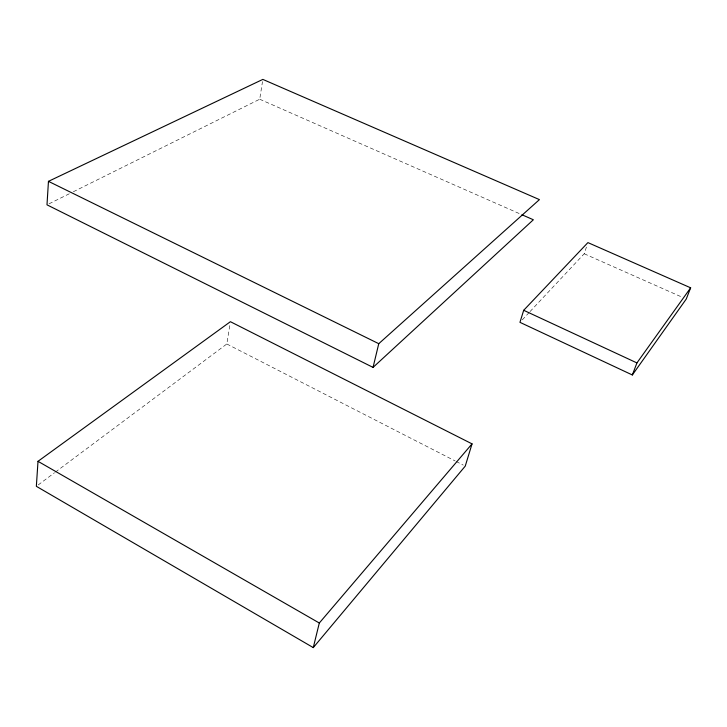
<?xml version="1.0" encoding="UTF-8"?>
<svg xmlns="http://www.w3.org/2000/svg" width="727" height="727" viewBox="0 0 727 727"><rect width="100%" height="100%" fill="white"/><g stroke="black" fill="none" stroke-linecap="round" stroke-linejoin="round"><path stroke-width="0.55" stroke-dasharray="3.63 2.73" d="M73.327 191.755L259.712 99.226L262.492 81.597M55.397 472.087L226.815 343.98L230.041 323.924M530.01 311.592L584.208 253.768L586.571 246.662M522.268 319.862L529.238 312.419M38.167 484.964L54.489 472.768M49.018 203.824L69.274 193.773M259.712 99.226L520.914 214.283M584.208 253.768L682.135 297.189M226.815 343.98L455.138 460.945M456.147 461.463L463.226 465.089"/><path stroke-width="1.09" d="M373.051 367.399L378.758 343.689L539.434 199.616L262.838 79.397L48.455 181.341L46.991 204.832L373.051 367.399L533.354 219.763L521.95 214.747M38.004 461.318L36.35 486.318L313.273 647.603L465.244 466.125L472.041 443.87L230.404 321.697L38.004 461.318L319.307 623.021L313.273 647.603M523.694 310.293L519.95 322.334L632.345 374.968L686.261 299.015L690.65 287.819L587.916 242.6L523.694 310.293L636.925 362.918L690.65 287.819M632.345 374.968L636.925 362.918M319.307 623.021L472.041 443.87M48.455 181.341L378.758 343.689"/></g></svg>
